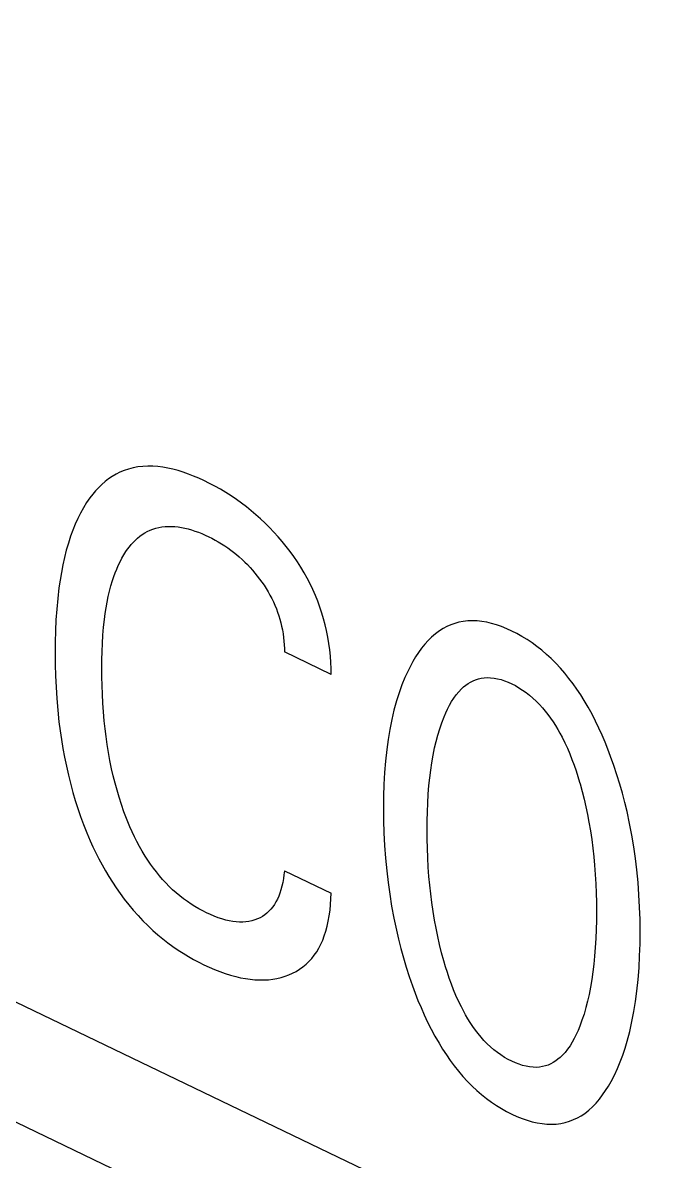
# Model space of a CAD drawing. Extents: x 0 to 420, y 0 to 297.
# Drawn here: x 195.233 to 197.144, y 121.177 to 124.572 of the extents above; entities that cross this region are included whole.
import ezdxf

# ---------------------------------------------------------------- set-up
doc = ezdxf.new("R2010")
doc.units = 0
doc.header["$LTSCALE"] = 23.1
doc.layers.add('40000_ISO', color=7, linetype='CONTINUOUS')

msp = doc.modelspace()

# ---------------------------------------------------------------- linework, layer by layer
at = {"layer": '40000_ISO', "color": 7, "linetype": 'CONTINUOUS'}
for p, q in [((151.239, 142.7894), (204.6505, 117.1157)), ((151.4456, 142.3318), (204.8571, 116.6581)), ((195.5627, 123.2446), (195.5491, 123.2411)), ((195.5768, 123.2472), (195.5627, 123.2446)), ((195.5912, 123.2489), (195.5768, 123.2472)), ((195.606, 123.2497), (195.5912, 123.2489)), ((195.6212, 123.2496), (195.606, 123.2497)), ((195.6366, 123.2485), (195.6212, 123.2496)), ((195.6513, 123.2467), (195.6366, 123.2485)), ((195.6662, 123.244), (195.6513, 123.2467)), ((195.6813, 123.2406), (195.6662, 123.244)), ((195.4894, 123.2117), (195.4791, 123.2037)), ((195.5003, 123.219), (195.4894, 123.2117)), ((195.5115, 123.2256), (195.5003, 123.219)), ((195.5233, 123.2315), (195.5115, 123.2256)), ((195.5359, 123.2367), (195.5233, 123.2315)), ((195.5491, 123.2411), (195.5359, 123.2367)), ((195.6965, 123.2364), (195.6813, 123.2406)), ((195.7118, 123.2316), (195.6965, 123.2364)), ((195.7273, 123.2262), (195.7118, 123.2316)), ((195.7427, 123.2201), (195.7273, 123.2262)), ((195.7583, 123.2135), (195.7427, 123.2201)), ((195.7738, 123.2064), (195.7583, 123.2135)), ((195.4507, 123.1762), (195.4421, 123.166)), ((195.4598, 123.1859), (195.4507, 123.1762)), ((195.4692, 123.1951), (195.4598, 123.1859)), ((195.4791, 123.2037), (195.4692, 123.1951)), ((195.7902, 123.1984), (195.7738, 123.2064)), ((195.8065, 123.1898), (195.7902, 123.1984)), ((195.8228, 123.1807), (195.8065, 123.1898)), ((195.839, 123.171), (195.8228, 123.1807)), ((195.4238, 123.1408), (195.4143, 123.1256)), ((195.4339, 123.1553), (195.4238, 123.1408)), ((195.4421, 123.166), (195.4339, 123.1553)), ((195.8551, 123.1607), (195.839, 123.171)), ((195.8711, 123.1499), (195.8551, 123.1607)), ((195.8858, 123.1394), (195.8711, 123.1499)), ((195.4055, 123.1098), (195.3973, 123.0934)), ((195.4143, 123.1256), (195.4055, 123.1098)), ((195.9003, 123.1284), (195.8858, 123.1394)), ((195.9147, 123.1169), (195.9003, 123.1284)), ((195.929, 123.105), (195.9147, 123.1169)), ((195.3896, 123.0765), (195.3826, 123.0591)), ((195.3973, 123.0934), (195.3896, 123.0765)), ((195.943, 123.0925), (195.929, 123.105)), ((195.9568, 123.0795), (195.943, 123.0925)), ((195.9698, 123.0666), (195.9568, 123.0795)), ((195.3761, 123.0413), (195.3693, 123.0205)), ((195.3826, 123.0591), (195.3761, 123.0413)), ((195.5759, 123.0351), (195.5827, 123.0407)), ((195.5827, 123.0407), (195.5898, 123.0458)), ((195.5898, 123.0458), (195.5972, 123.0504)), ((195.5972, 123.0504), (195.6049, 123.0547)), ((195.6049, 123.0547), (195.613, 123.0584)), ((195.613, 123.0584), (195.6214, 123.0617)), ((195.6214, 123.0617), (195.6301, 123.0644)), ((195.6301, 123.0644), (195.639, 123.0666)), ((195.639, 123.0666), (195.6482, 123.0683)), ((195.6482, 123.0683), (195.6577, 123.0694)), ((195.6577, 123.0694), (195.6673, 123.07)), ((195.6673, 123.07), (195.6772, 123.07)), ((195.6772, 123.07), (195.6872, 123.0695)), ((195.6872, 123.0695), (195.6969, 123.0685)), ((195.6969, 123.0685), (195.7067, 123.067)), ((195.7067, 123.067), (195.7166, 123.065)), ((195.7166, 123.065), (195.7266, 123.0625)), ((195.7266, 123.0625), (195.7367, 123.0596)), ((195.7367, 123.0596), (195.7469, 123.0563)), ((195.7469, 123.0563), (195.7571, 123.0526)), ((195.7571, 123.0526), (195.7673, 123.0485)), ((195.7673, 123.0485), (195.7776, 123.0441)), ((195.7776, 123.0441), (195.7879, 123.0393)), ((195.7879, 123.0393), (195.7975, 123.0345)), ((195.9826, 123.0531), (195.9698, 123.0666)), ((195.9951, 123.0393), (195.9826, 123.0531)), ((196.0073, 123.025), (195.9951, 123.0393)), ((195.3693, 123.0205), (195.3632, 122.9993)), ((195.5461, 123.0022), (195.5515, 123.0094)), ((195.5515, 123.0094), (195.5572, 123.0163)), ((195.5572, 123.0163), (195.5632, 123.0229)), ((195.5632, 123.0229), (195.5694, 123.0292)), ((195.5694, 123.0292), (195.5759, 123.0351)), ((195.7975, 123.0345), (195.8071, 123.0294)), ((195.8071, 123.0294), (195.8167, 123.024)), ((195.8167, 123.024), (195.8262, 123.0183)), ((195.8262, 123.0183), (195.8357, 123.0123)), ((195.8357, 123.0123), (195.8451, 123.0059)), ((195.8451, 123.0059), (195.8538, 122.9996)), ((196.0192, 123.0104), (196.0073, 123.025)), ((196.0306, 122.9954), (196.0192, 123.0104)), ((195.3577, 122.9775), (195.3528, 122.9554)), ((195.3632, 122.9993), (195.3577, 122.9775)), ((195.5234, 122.9646), (195.5289, 122.975)), ((195.5289, 122.975), (195.5347, 122.985)), ((195.5347, 122.985), (195.5409, 122.9947)), ((195.5409, 122.9947), (195.5461, 123.0022)), ((195.8538, 122.9996), (195.8624, 122.9931)), ((195.8624, 122.9931), (195.8709, 122.9862)), ((195.8709, 122.9862), (195.8793, 122.979)), ((195.8793, 122.979), (195.8876, 122.9716)), ((195.8876, 122.9716), (195.8958, 122.9638)), ((196.0418, 122.9799), (196.0306, 122.9954)), ((196.0526, 122.9641), (196.0418, 122.9799)), ((195.3528, 122.9554), (195.3485, 122.9329)), ((195.5091, 122.9317), (195.5135, 122.943)), ((195.5135, 122.943), (195.5183, 122.9539)), ((195.5183, 122.9539), (195.5234, 122.9646)), ((195.8958, 122.9638), (195.9036, 122.956)), ((195.9036, 122.956), (195.9112, 122.9479)), ((195.9112, 122.9479), (195.9187, 122.9395)), ((195.9187, 122.9395), (195.9259, 122.9309)), ((196.0628, 122.9481), (196.0526, 122.9641)), ((196.0726, 122.9317), (196.0628, 122.9481)), ((195.3447, 122.91), (195.3413, 122.8868)), ((195.3485, 122.9329), (195.3447, 122.91)), ((195.4963, 122.8929), (195.501, 122.9085)), ((195.501, 122.9085), (195.5049, 122.9202)), ((195.5049, 122.9202), (195.5091, 122.9317)), ((195.9259, 122.9309), (195.933, 122.9221)), ((195.933, 122.9221), (195.9399, 122.9131)), ((195.9399, 122.9131), (195.9466, 122.9038)), ((195.9466, 122.9038), (195.953, 122.8944)), ((196.0819, 122.9152), (196.0726, 122.9317)), ((196.0906, 122.8985), (196.0819, 122.9152)), ((195.3413, 122.8868), (195.3376, 122.8553)), ((195.4883, 122.8606), (195.4921, 122.8769)), ((195.4921, 122.8769), (195.4963, 122.8929)), ((195.953, 122.8944), (195.9592, 122.8848)), ((195.9592, 122.8848), (195.9651, 122.8751)), ((195.9651, 122.8751), (195.9707, 122.8652)), ((196.0987, 122.8817), (196.0906, 122.8985)), ((196.1064, 122.8643), (196.0987, 122.8817)), ((195.3376, 122.8553), (195.3347, 122.8234)), ((195.482, 122.8272), (195.485, 122.844)), ((195.485, 122.844), (195.4883, 122.8606)), ((195.9707, 122.8652), (195.976, 122.8552)), ((195.976, 122.8552), (195.9809, 122.8452)), ((195.9809, 122.8452), (195.9855, 122.8349)), ((195.9855, 122.8349), (195.9898, 122.8245)), ((196.1134, 122.8468), (196.1064, 122.8643)), ((196.1198, 122.8293), (196.1134, 122.8468)), ((195.3347, 122.8234), (195.3324, 122.791)), ((195.4771, 122.7928), (195.4794, 122.8101)), ((195.4794, 122.8101), (195.482, 122.8272)), ((195.9898, 122.8245), (195.9937, 122.8142)), ((195.9937, 122.8142), (195.9972, 122.8038)), ((195.9972, 122.8038), (196.0003, 122.7934)), ((196.1256, 122.8118), (196.1198, 122.8293)), ((196.1308, 122.7943), (196.1256, 122.8118)), ((195.3324, 122.791), (195.3309, 122.7583)), ((195.4725, 122.7454), (195.4745, 122.7693)), ((195.4745, 122.7693), (195.4771, 122.7928)), ((196.0003, 122.7934), (196.0031, 122.783)), ((196.0031, 122.783), (196.0055, 122.7727)), ((196.0055, 122.7727), (196.0079, 122.7612)), ((196.1354, 122.7768), (196.1308, 122.7943)), ((196.1395, 122.7594), (196.1354, 122.7768)), ((196.4982, 122.7713), (196.487, 122.7653)), ((196.5098, 122.7764), (196.4982, 122.7713)), ((196.5219, 122.7808), (196.5098, 122.7764)), ((196.5345, 122.7842), (196.5219, 122.7808)), ((196.5474, 122.7867), (196.5345, 122.7842)), ((196.5608, 122.7883), (196.5474, 122.7867)), ((196.5746, 122.7888), (196.5608, 122.7883)), ((196.5885, 122.7882), (196.5746, 122.7888)), ((196.6027, 122.7867), (196.5885, 122.7882)), ((196.6172, 122.7842), (196.6027, 122.7867)), ((196.6319, 122.7807), (196.6172, 122.7842)), ((196.6468, 122.7763), (196.6319, 122.7807)), ((196.6618, 122.7711), (196.6468, 122.7763)), ((196.677, 122.765), (196.6618, 122.7711)), ((195.3309, 122.7583), (195.33, 122.7252)), ((195.471, 122.7213), (195.4725, 122.7454)), ((196.0079, 122.7612), (196.0098, 122.7499)), ((196.0098, 122.7499), (196.0114, 122.7387)), ((196.0114, 122.7387), (196.0125, 122.7276)), ((196.1434, 122.74), (196.1395, 122.7594)), ((196.1466, 122.7208), (196.1434, 122.74)), ((196.453, 122.7402), (196.4423, 122.7297)), ((196.4643, 122.7499), (196.453, 122.7402)), ((196.4763, 122.7586), (196.4643, 122.7499)), ((196.487, 122.7653), (196.4763, 122.7586)), ((196.6921, 122.7581), (196.677, 122.765)), ((196.7073, 122.7504), (196.6921, 122.7581)), ((196.7225, 122.7419), (196.7073, 122.7504)), ((196.7376, 122.7327), (196.7225, 122.7419)), ((195.33, 122.7252), (195.3298, 122.6919)), ((195.4699, 122.6969), (195.471, 122.7213)), ((196.0125, 122.7276), (196.0133, 122.7167)), ((196.0133, 122.7167), (196.0137, 122.706)), ((196.0137, 122.706), (196.0138, 122.6956)), ((196.1491, 122.7018), (196.1466, 122.7208)), ((196.151, 122.683), (196.1491, 122.7018)), ((196.4228, 122.7066), (196.4138, 122.6941)), ((196.4323, 122.7185), (196.4228, 122.7066)), ((196.4423, 122.7297), (196.4323, 122.7185)), ((196.7525, 122.7228), (196.7376, 122.7327)), ((196.7673, 122.7121), (196.7525, 122.7228)), ((196.7818, 122.7006), (196.7673, 122.7121)), ((196.796, 122.6885), (196.7818, 122.7006)), ((195.3298, 122.6919), (195.3301, 122.6585)), ((195.4691, 122.6475), (195.4693, 122.6723)), ((195.4693, 122.6723), (195.4699, 122.6969)), ((196.1531, 122.6286), (196.0138, 122.6956)), ((196.1523, 122.6645), (196.151, 122.683)), ((196.3973, 122.6677), (196.3946, 122.6628)), ((196.4053, 122.6811), (196.3973, 122.6677)), ((196.4138, 122.6941), (196.4053, 122.6811)), ((196.81, 122.6757), (196.796, 122.6885)), ((196.8237, 122.6619), (196.81, 122.6757)), ((195.3301, 122.6585), (195.3309, 122.6248)), ((195.4692, 122.6218), (195.4691, 122.6475)), ((196.153, 122.6464), (196.1523, 122.6645)), ((196.1531, 122.6286), (196.153, 122.6464)), ((196.3836, 122.6418), (196.3735, 122.62)), ((196.3946, 122.6628), (196.3836, 122.6418)), ((196.8371, 122.6475), (196.8237, 122.6619)), ((196.8501, 122.6325), (196.8371, 122.6475)), ((196.8627, 122.617), (196.8501, 122.6325)), ((195.3309, 122.6248), (195.3325, 122.5908)), ((195.4698, 122.5958), (195.4692, 122.6218)), ((196.3643, 122.5975), (196.356, 122.5743)), ((196.3735, 122.62), (196.3643, 122.5975)), ((196.5551, 122.5966), (196.5619, 122.6014)), ((196.5619, 122.6014), (196.5691, 122.6058)), ((196.5691, 122.6058), (196.5765, 122.6096)), ((196.5765, 122.6096), (196.5843, 122.6128)), ((196.5843, 122.6128), (196.5924, 122.6154)), ((196.5924, 122.6154), (196.6009, 122.6174)), ((196.6009, 122.6174), (196.6096, 122.6186)), ((196.6096, 122.6186), (196.6192, 122.6191)), ((196.6192, 122.6191), (196.629, 122.6188)), ((196.629, 122.6188), (196.6391, 122.6176)), ((196.6391, 122.6176), (196.6495, 122.6157)), ((196.6495, 122.6157), (196.66, 122.6131)), ((196.66, 122.6131), (196.6706, 122.6097)), ((196.6706, 122.6097), (196.6813, 122.6055)), ((196.6813, 122.6055), (196.6921, 122.6007)), ((196.6921, 122.6007), (196.7029, 122.5952)), ((196.8748, 122.601), (196.8627, 122.617)), ((196.8864, 122.5847), (196.8748, 122.601)), ((195.3325, 122.5908), (195.3347, 122.5566)), ((195.4708, 122.5697), (195.4698, 122.5958)), ((195.4722, 122.5434), (195.4708, 122.5697)), ((196.356, 122.5743), (196.3484, 122.5504)), ((196.5192, 122.558), (196.5263, 122.5678)), ((196.5263, 122.5678), (196.534, 122.5771)), ((196.534, 122.5771), (196.5423, 122.5857)), ((196.5423, 122.5857), (196.5485, 122.5914)), ((196.5485, 122.5914), (196.5551, 122.5966)), ((196.7029, 122.5952), (196.7136, 122.589)), ((196.7136, 122.589), (196.7243, 122.5822)), ((196.7243, 122.5822), (196.7348, 122.5747)), ((196.7348, 122.5747), (196.7451, 122.5667)), ((196.7451, 122.5667), (196.7552, 122.5581)), ((196.8976, 122.568), (196.8864, 122.5847)), ((196.9082, 122.551), (196.8976, 122.568)), ((195.3347, 122.5566), (195.3377, 122.5221)), ((195.4741, 122.5169), (195.4722, 122.5434)), ((196.3484, 122.5504), (196.3407, 122.5225)), ((196.5006, 122.5255), (196.5064, 122.5368)), ((196.5064, 122.5368), (196.5125, 122.5476)), ((196.5125, 122.5476), (196.5192, 122.558)), ((196.7552, 122.5581), (196.7651, 122.549)), ((196.7651, 122.549), (196.7746, 122.5393)), ((196.7746, 122.5393), (196.7834, 122.5296)), ((196.7834, 122.5296), (196.7918, 122.5196)), ((196.9202, 122.5307), (196.9082, 122.551)), ((196.9315, 122.5102), (196.9202, 122.5307)), ((195.3377, 122.5221), (195.3414, 122.4872)), ((195.4764, 122.4902), (195.4741, 122.5169)), ((196.3407, 122.5225), (196.334, 122.4939)), ((196.4834, 122.4844), (196.4902, 122.502)), ((196.4902, 122.502), (196.4952, 122.5139)), ((196.4952, 122.5139), (196.5006, 122.5255)), ((196.7918, 122.5196), (196.7999, 122.5092)), ((196.7999, 122.5092), (196.8077, 122.4985)), ((196.8077, 122.4985), (196.8152, 122.4875)), ((196.9421, 122.4895), (196.9315, 122.5102)), ((195.3414, 122.4872), (195.3448, 122.461)), ((195.4789, 122.4668), (195.4764, 122.4902)), ((195.4819, 122.4432), (195.4789, 122.4668)), ((196.3282, 122.4646), (196.3232, 122.4348)), ((196.334, 122.4939), (196.3282, 122.4646)), ((196.4716, 122.4477), (196.4772, 122.4663)), ((196.4772, 122.4663), (196.4834, 122.4844)), ((196.8152, 122.4875), (196.8223, 122.4762)), ((196.8223, 122.4762), (196.8292, 122.4648)), ((196.8292, 122.4648), (196.8357, 122.4533)), ((196.9521, 122.4686), (196.9421, 122.4895)), ((196.9616, 122.4476), (196.9521, 122.4686)), ((195.3448, 122.461), (195.3486, 122.4347)), ((195.3486, 122.4347), (195.353, 122.4082)), ((195.4852, 122.4195), (195.4819, 122.4432)), ((196.3232, 122.4348), (196.3191, 122.4044)), ((196.462, 122.4094), (196.4666, 122.4287)), ((196.4666, 122.4287), (196.4716, 122.4477)), ((196.8357, 122.4533), (196.8419, 122.4417)), ((196.8419, 122.4417), (196.8502, 122.4251)), ((196.9705, 122.4265), (196.9616, 122.4476)), ((195.353, 122.4082), (195.3579, 122.3816)), ((195.4891, 122.3956), (195.4852, 122.4195)), ((195.4935, 122.3716), (195.4891, 122.3956)), ((196.3191, 122.4044), (196.3154, 122.3705)), ((196.4576, 122.3877), (196.462, 122.4094)), ((196.8502, 122.4251), (196.8579, 122.4084)), ((196.8579, 122.4084), (196.8651, 122.3917)), ((196.979, 122.4054), (196.9705, 122.4265)), ((196.987, 122.3842), (196.979, 122.4054)), ((195.3579, 122.3816), (195.3634, 122.3548)), ((195.4985, 122.3475), (195.4935, 122.3716)), ((196.3154, 122.3705), (196.3127, 122.336)), ((196.4503, 122.3431), (196.4537, 122.3655)), ((196.4537, 122.3655), (196.4576, 122.3877)), ((196.8651, 122.3917), (196.8717, 122.375)), ((196.8717, 122.375), (196.8779, 122.3582)), ((196.9968, 122.3567), (196.987, 122.3842)), ((195.3634, 122.3548), (195.3696, 122.3279)), ((195.3696, 122.3279), (195.3764, 122.3009)), ((195.5033, 122.3263), (195.4985, 122.3475)), ((195.5086, 122.305), (195.5033, 122.3263)), ((196.3127, 122.336), (196.3108, 122.301)), ((196.4475, 122.3203), (196.4503, 122.3431)), ((196.8779, 122.3582), (196.8837, 122.3414)), ((196.8837, 122.3414), (196.889, 122.3246)), ((197.0059, 122.3292), (196.9968, 122.3567)), ((197.0143, 122.3018), (197.0059, 122.3292)), ((195.3764, 122.3009), (195.3829, 122.277)), ((195.5145, 122.2837), (195.5086, 122.305)), ((196.3108, 122.301), (196.3097, 122.2656)), ((196.443, 122.2713), (196.4451, 122.2972)), ((196.4451, 122.2972), (196.4475, 122.3203)), ((196.889, 122.3246), (196.8941, 122.3079)), ((196.8941, 122.3079), (196.8957, 122.3023)), ((196.8957, 122.3023), (196.902, 122.2793)), ((197.0221, 122.2744), (197.0143, 122.3018)), ((195.3829, 122.277), (195.39, 122.253)), ((195.5208, 122.2623), (195.5145, 122.2837)), ((195.5277, 122.2408), (195.5208, 122.2623)), ((196.3097, 122.2656), (196.3093, 122.2299)), ((196.4414, 122.2452), (196.443, 122.2713)), ((196.902, 122.2793), (196.9078, 122.2564)), ((197.0293, 122.2471), (197.0221, 122.2744)), ((195.39, 122.253), (195.3977, 122.229)), ((195.3977, 122.229), (195.4059, 122.2049)), ((195.5352, 122.2193), (195.5277, 122.2408)), ((196.3093, 122.2299), (196.3096, 122.1932)), ((196.4403, 122.2188), (196.4414, 122.2452)), ((196.9078, 122.2564), (196.9131, 122.2335)), ((196.9131, 122.2335), (196.9179, 122.2108)), ((197.0358, 122.2199), (197.0293, 122.2471)), ((195.4059, 122.2049), (195.4148, 122.1809)), ((195.5408, 122.2044), (195.5352, 122.2193)), ((195.5467, 122.1895), (195.5408, 122.2044)), ((196.3096, 122.1932), (196.3107, 122.1561)), ((196.4395, 122.1653), (196.4397, 122.1922)), ((196.4397, 122.1922), (196.4403, 122.2188)), ((196.9179, 122.2108), (196.9222, 122.1882)), ((197.0435, 122.1847), (197.0358, 122.2199)), ((195.4148, 122.1809), (195.4244, 122.1569)), ((195.4244, 122.1569), (195.4346, 122.1329)), ((195.5529, 122.1746), (195.5467, 122.1895)), ((195.5595, 122.1598), (195.5529, 122.1746)), ((195.5664, 122.145), (195.5595, 122.1598)), ((196.3107, 122.1561), (196.3126, 122.1187)), ((196.4397, 122.1379), (196.4395, 122.1653)), ((196.9222, 122.1882), (196.9267, 122.1622)), ((196.9267, 122.1622), (196.9306, 122.1363)), ((197.0503, 122.1496), (197.0435, 122.1847)), ((195.4346, 122.1329), (195.4428, 122.1148)), ((195.5737, 122.1304), (195.5664, 122.145)), ((195.5815, 122.1159), (195.5737, 122.1304)), ((196.4403, 122.1103), (196.4397, 122.1379)), ((196.9306, 122.1363), (196.9339, 122.1106)), ((197.0561, 122.1147), (197.0503, 122.1496)), ((195.4428, 122.1148), (195.4514, 122.0968)), ((195.4514, 122.0968), (195.4604, 122.0789)), ((195.5897, 122.1015), (195.5815, 122.1159)), ((195.5983, 122.0873), (195.5897, 122.1015)), ((196.3126, 122.1187), (196.3153, 122.081)), ((196.4414, 122.0824), (196.4403, 122.1103)), ((196.9339, 122.1106), (196.9368, 122.0851)), ((197.061, 122.0801), (197.0561, 122.1147)), ((195.4604, 122.0789), (195.4698, 122.0611)), ((195.4698, 122.0611), (195.4797, 122.0435)), ((195.6062, 122.0751), (195.5983, 122.0873)), ((195.6144, 122.0631), (195.6062, 122.0751)), ((195.623, 122.0512), (195.6144, 122.0631)), ((196.3153, 122.081), (196.3189, 122.0429)), ((196.443, 122.0544), (196.4414, 122.0824)), ((196.445, 122.0261), (196.443, 122.0544)), ((196.9368, 122.0851), (196.9391, 122.0597)), ((196.9391, 122.0597), (196.9412, 122.0319)), ((197.0652, 122.0458), (197.061, 122.0801)), ((195.4797, 122.0435), (195.49, 122.0261)), ((195.49, 122.0261), (195.5007, 122.0089)), ((195.6319, 122.0397), (195.623, 122.0512)), ((195.641, 122.0284), (195.6319, 122.0397)), ((195.6505, 122.0174), (195.641, 122.0284)), ((196.0125, 122.0316), (196.0109, 122.0201)), ((196.0138, 122.0434), (196.0125, 122.0316)), ((196.0138, 122.0434), (196.1531, 121.9764)), ((196.3189, 122.0429), (196.323, 122.0081)), ((196.4474, 122.0004), (196.445, 122.0261)), ((196.9412, 122.0319), (196.9428, 122.0042)), ((197.0688, 122.0083), (197.0652, 122.0458)), ((195.5007, 122.0089), (195.5119, 121.992)), ((195.5119, 121.992), (195.5236, 121.9753)), ((195.6602, 122.0069), (195.6505, 122.0174)), ((195.6702, 121.9967), (195.6602, 122.0069)), ((195.6804, 121.9869), (195.6702, 121.9967)), ((195.6911, 121.9773), (195.6804, 121.9869)), ((196.0035, 121.9868), (196.0002, 121.9764)), ((196.0064, 121.9976), (196.0035, 121.9868)), ((196.0089, 122.0087), (196.0064, 121.9976)), ((196.0109, 122.0201), (196.0089, 122.0087)), ((196.323, 122.0081), (196.3279, 121.9731)), ((196.4502, 121.9745), (196.4474, 122.0004)), ((196.9428, 122.0042), (196.9439, 121.9768)), ((197.0715, 121.9712), (197.0688, 122.0083)), ((195.5236, 121.9753), (195.5363, 121.9583)), ((195.5363, 121.9583), (195.5495, 121.9416)), ((195.702, 121.9682), (195.6911, 121.9773)), ((195.713, 121.9596), (195.702, 121.9682)), ((195.7243, 121.9515), (195.713, 121.9596)), ((195.9929, 121.9587), (195.9887, 121.9505)), ((195.9967, 121.9674), (195.9929, 121.9587)), ((196.0002, 121.9764), (195.9967, 121.9674)), ((196.1516, 121.9424), (196.1526, 121.9593)), ((196.1526, 121.9593), (196.1531, 121.9764)), ((196.3279, 121.9731), (196.3336, 121.9377)), ((196.4535, 121.9484), (196.4502, 121.9745)), ((196.9439, 121.9768), (196.9445, 121.9495)), ((197.0734, 121.9344), (197.0715, 121.9712)), ((195.5495, 121.9416), (195.5631, 121.9254)), ((195.5631, 121.9254), (195.5771, 121.9096)), ((195.7356, 121.9438), (195.7243, 121.9515)), ((195.747, 121.9367), (195.7356, 121.9438)), ((195.7585, 121.9299), (195.747, 121.9367)), ((195.77, 121.9237), (195.7585, 121.9299)), ((195.7815, 121.9179), (195.77, 121.9237)), ((195.9677, 121.9225), (195.9616, 121.917)), ((195.9734, 121.9285), (195.9677, 121.9225)), ((195.979, 121.9354), (195.9734, 121.9285)), ((195.984, 121.9427), (195.979, 121.9354)), ((195.9887, 121.9505), (195.984, 121.9427)), ((196.1477, 121.9094), (196.1499, 121.9257)), ((196.1499, 121.9257), (196.1516, 121.9424)), ((196.3336, 121.9377), (196.3402, 121.9022)), ((196.4573, 121.9222), (196.4535, 121.9484)), ((196.4617, 121.8958), (196.4573, 121.9222)), ((196.9445, 121.9495), (196.9447, 121.9225)), ((196.9447, 121.9225), (196.9446, 121.8952)), ((197.0746, 121.898), (197.0734, 121.9344)), ((195.5771, 121.9096), (195.5915, 121.8944)), ((195.5915, 121.8944), (195.6063, 121.8797)), ((195.7931, 121.9126), (195.7815, 121.9179)), ((195.8046, 121.9077), (195.7931, 121.9126)), ((195.8161, 121.9034), (195.8046, 121.9077)), ((195.8275, 121.8997), (195.8161, 121.9034)), ((195.8388, 121.8965), (195.8275, 121.8997)), ((195.8492, 121.8942), (195.8388, 121.8965)), ((195.8595, 121.8923), (195.8492, 121.8942)), ((195.8697, 121.8911), (195.8595, 121.8923)), ((195.8797, 121.8905), (195.8697, 121.8911)), ((195.8894, 121.8905), (195.8797, 121.8905)), ((195.8988, 121.8912), (195.8894, 121.8905)), ((195.9079, 121.8925), (195.8988, 121.8912)), ((195.9168, 121.8944), (195.9079, 121.8925)), ((195.9253, 121.8969), (195.9168, 121.8944)), ((195.9335, 121.8999), (195.9253, 121.8969)), ((195.9411, 121.9034), (195.9335, 121.8999)), ((195.9482, 121.9074), (195.9411, 121.9034)), ((195.9551, 121.912), (195.9482, 121.9074)), ((195.9616, 121.917), (195.9551, 121.912)), ((196.1413, 121.8779), (196.1448, 121.8934)), ((196.1448, 121.8934), (196.1477, 121.9094)), ((196.3402, 121.9022), (196.3478, 121.8664)), ((196.4662, 121.8718), (196.4617, 121.8958)), ((196.9446, 121.8952), (196.9439, 121.8682)), ((197.0749, 121.8619), (197.0746, 121.898)), ((195.6063, 121.8797), (195.6213, 121.8656)), ((195.6213, 121.8656), (195.6367, 121.8521)), ((195.6367, 121.8521), (195.6514, 121.84)), ((196.1329, 121.8496), (196.1372, 121.8628)), ((196.1372, 121.8628), (196.1413, 121.8779)), ((196.3478, 121.8664), (196.3542, 121.839)), ((196.4712, 121.8476), (196.4662, 121.8718)), ((196.9439, 121.8682), (196.9428, 121.8414)), ((197.0746, 121.8256), (197.0749, 121.8619)), ((195.6514, 121.84), (195.6663, 121.8285)), ((195.6663, 121.8285), (195.6814, 121.8175)), ((195.6814, 121.8175), (195.6966, 121.8071)), ((196.1167, 121.813), (196.1227, 121.8247)), ((196.1227, 121.8247), (196.1281, 121.8369)), ((196.1281, 121.8369), (196.1329, 121.8496)), ((196.3542, 121.839), (196.3613, 121.8114)), ((196.4767, 121.8233), (196.4712, 121.8476)), ((196.4828, 121.7989), (196.4767, 121.8233)), ((196.9428, 121.8414), (196.9413, 121.8149)), ((197.0735, 121.7897), (197.0746, 121.8256)), ((195.6966, 121.8071), (195.7119, 121.7973)), ((195.7119, 121.7973), (195.7273, 121.788)), ((195.7273, 121.788), (195.7428, 121.7792)), ((196.0952, 121.7817), (196.103, 121.7915)), ((196.103, 121.7915), (196.1101, 121.8019)), ((196.1101, 121.8019), (196.1167, 121.813)), ((196.3613, 121.8114), (196.3689, 121.7837)), ((196.3689, 121.7837), (196.3773, 121.756)), ((196.4895, 121.7744), (196.4828, 121.7989)), ((196.9392, 121.7886), (196.9369, 121.7651)), ((196.9413, 121.8149), (196.9392, 121.7886)), ((197.0716, 121.7542), (197.0735, 121.7897)), ((195.7428, 121.7792), (195.7583, 121.771)), ((195.7583, 121.771), (195.7738, 121.7633)), ((195.7738, 121.7633), (195.7897, 121.7558)), ((195.7897, 121.7558), (195.8056, 121.749)), ((195.8056, 121.749), (195.8215, 121.7427)), ((196.0489, 121.7435), (196.0592, 121.7498)), ((196.0592, 121.7498), (196.069, 121.7568)), ((196.069, 121.7568), (196.0783, 121.7644)), ((196.0783, 121.7644), (196.087, 121.7727)), ((196.087, 121.7727), (196.0952, 121.7817)), ((196.3773, 121.756), (196.3862, 121.7282)), ((196.4945, 121.7572), (196.4895, 121.7744)), ((196.4999, 121.7401), (196.4945, 121.7572)), ((196.9369, 121.7651), (196.9341, 121.7419)), ((197.0689, 121.7191), (197.0716, 121.7542)), ((195.8215, 121.7427), (195.8373, 121.7371)), ((195.8373, 121.7371), (195.853, 121.7322)), ((195.853, 121.7322), (195.8686, 121.7279)), ((195.8686, 121.7279), (195.8831, 121.7245)), ((195.8831, 121.7245), (195.8974, 121.7218)), ((195.8974, 121.7218), (195.9116, 121.7198)), ((195.9116, 121.7198), (195.9257, 121.7184)), ((195.9257, 121.7184), (195.9395, 121.7177)), ((195.9395, 121.7177), (195.953, 121.7178)), ((195.953, 121.7178), (195.9661, 121.7186)), ((195.9661, 121.7186), (195.979, 121.72)), ((195.979, 121.72), (195.9915, 121.7222)), ((195.9915, 121.7222), (196.0037, 121.7251)), ((196.0037, 121.7251), (196.0156, 121.7287)), ((196.0156, 121.7287), (196.0271, 121.733)), ((196.0271, 121.733), (196.0382, 121.7379)), ((196.0382, 121.7379), (196.0489, 121.7435)), ((196.3862, 121.7282), (196.3959, 121.7003)), ((196.5056, 121.7229), (196.4999, 121.7401)), ((196.5118, 121.7057), (196.5056, 121.7229)), ((196.9308, 121.719), (196.9269, 121.6965)), ((196.9341, 121.7419), (196.9308, 121.719)), ((197.0653, 121.6846), (197.0689, 121.7191)), ((196.3959, 121.7003), (196.4039, 121.6786)), ((196.5185, 121.6885), (196.5118, 121.7057)), ((196.5256, 121.6714), (196.5185, 121.6885)), ((196.9269, 121.6965), (196.9225, 121.6743)), ((197.0612, 121.6537), (197.0653, 121.6846)), ((196.4039, 121.6786), (196.4123, 121.6569)), ((196.4123, 121.6569), (196.4213, 121.6353)), ((196.5334, 121.6543), (196.5256, 121.6714)), ((196.5417, 121.6372), (196.5334, 121.6543)), ((196.9181, 121.6546), (196.9131, 121.6352)), ((196.9225, 121.6743), (196.9181, 121.6546)), ((197.0564, 121.6233), (197.0612, 121.6537)), ((196.4213, 121.6353), (196.4308, 121.6137)), ((196.4308, 121.6137), (196.4409, 121.5922)), ((196.5479, 121.6254), (196.5417, 121.6372)), ((196.5544, 121.6136), (196.5479, 121.6254)), ((196.5613, 121.602), (196.5544, 121.6136)), ((196.9076, 121.6162), (196.9015, 121.5976)), ((196.9131, 121.6352), (196.9076, 121.6162)), ((197.0506, 121.5935), (197.0564, 121.6233)), ((196.4409, 121.5922), (196.4516, 121.5709)), ((196.5684, 121.5905), (196.5613, 121.602)), ((196.5759, 121.5793), (196.5684, 121.5905)), ((196.5837, 121.5684), (196.5759, 121.5793)), ((196.8948, 121.5796), (196.8898, 121.5672)), ((196.9015, 121.5976), (196.8948, 121.5796)), ((197.044, 121.5643), (197.0506, 121.5935)), ((196.4516, 121.5709), (196.463, 121.5498)), ((196.463, 121.5498), (196.4751, 121.5289)), ((196.5919, 121.5577), (196.5837, 121.5684)), ((196.6004, 121.5474), (196.5919, 121.5577)), ((196.6092, 121.5375), (196.6004, 121.5474)), ((196.8844, 121.5552), (196.8786, 121.5436)), ((196.8898, 121.5672), (196.8844, 121.5552)), ((197.0365, 121.5358), (197.044, 121.5643)), ((196.4751, 121.5289), (196.4857, 121.5116)), ((196.4857, 121.5116), (196.4969, 121.4946)), ((196.6188, 121.5278), (196.6092, 121.5375)), ((196.6287, 121.5185), (196.6188, 121.5278)), ((196.6388, 121.5098), (196.6287, 121.5185)), ((196.8586, 121.5113), (196.8509, 121.5016)), ((196.8658, 121.5215), (196.8586, 121.5113)), ((196.8724, 121.5323), (196.8658, 121.5215)), ((196.8786, 121.5436), (196.8724, 121.5323)), ((197.023, 121.4936), (197.03, 121.5145)), ((197.03, 121.5145), (197.0365, 121.5358)), ((196.4969, 121.4946), (196.5086, 121.4779)), ((196.5086, 121.4779), (196.5207, 121.4615)), ((196.6492, 121.5016), (196.6388, 121.5098)), ((196.6598, 121.4941), (196.6492, 121.5016)), ((196.6705, 121.4871), (196.6598, 121.4941)), ((196.6813, 121.4809), (196.6705, 121.4871)), ((196.6921, 121.4753), (196.6813, 121.4809)), ((196.8298, 121.4812), (196.823, 121.4762)), ((196.8364, 121.4867), (196.8298, 121.4812)), ((196.8426, 121.4926), (196.8364, 121.4867)), ((196.8509, 121.5016), (196.8426, 121.4926)), ((197.0153, 121.4733), (197.023, 121.4936)), ((196.5207, 121.4615), (196.5333, 121.4456)), ((196.5333, 121.4456), (196.5464, 121.4303)), ((196.703, 121.4704), (196.6921, 121.4753)), ((196.7138, 121.4663), (196.703, 121.4704)), ((196.7245, 121.4629), (196.7138, 121.4663)), ((196.735, 121.4603), (196.7245, 121.4629)), ((196.7454, 121.4585), (196.735, 121.4603)), ((196.7556, 121.4575), (196.7454, 121.4585)), ((196.7655, 121.4573), (196.7556, 121.4575)), ((196.775, 121.4579), (196.7655, 121.4573)), ((196.7838, 121.4593), (196.775, 121.4579)), ((196.7923, 121.4614), (196.7838, 121.4593)), ((196.8005, 121.4642), (196.7923, 121.4614)), ((196.8083, 121.4676), (196.8005, 121.4642)), ((196.8158, 121.4716), (196.8083, 121.4676)), ((196.823, 121.4762), (196.8158, 121.4716)), ((196.998, 121.4342), (197.007, 121.4534)), ((197.007, 121.4534), (197.0153, 121.4733)), ((196.5464, 121.4303), (196.5599, 121.4155)), ((196.5599, 121.4155), (196.5738, 121.4014)), ((196.9804, 121.4015), (196.9884, 121.4155)), ((196.9884, 121.4155), (196.998, 121.4342)), ((196.5738, 121.4014), (196.5878, 121.3884)), ((196.5878, 121.3884), (196.602, 121.3761)), ((196.602, 121.3761), (196.6166, 121.3645)), ((196.9631, 121.3749), (196.972, 121.3879)), ((196.972, 121.3879), (196.9804, 121.4015)), ((196.6166, 121.3645), (196.6314, 121.3537)), ((196.6314, 121.3537), (196.6464, 121.3436)), ((196.6464, 121.3436), (196.6616, 121.3342)), ((196.9329, 121.3396), (196.9436, 121.3506)), ((196.9436, 121.3506), (196.9536, 121.3624)), ((196.9536, 121.3624), (196.9631, 121.3749)), ((196.6616, 121.3342), (196.6768, 121.3257)), ((196.6768, 121.3257), (196.6921, 121.3179)), ((196.6921, 121.3179), (196.7075, 121.3109)), ((196.7075, 121.3109), (196.7227, 121.3048)), ((196.8877, 121.3068), (196.8988, 121.3131)), ((196.8988, 121.3131), (196.9095, 121.3201)), ((196.9095, 121.3201), (196.9215, 121.3294)), ((196.9215, 121.3294), (196.9329, 121.3396)), ((196.7227, 121.3048), (196.7379, 121.2995)), ((196.7379, 121.2995), (196.753, 121.2952)), ((196.753, 121.2952), (196.7678, 121.2918)), ((196.7678, 121.2918), (196.7824, 121.2894)), ((196.7824, 121.2894), (196.7968, 121.2879)), ((196.7968, 121.2879), (196.8107, 121.2876)), ((196.8107, 121.2876), (196.8247, 121.2883)), ((196.8247, 121.2883), (196.8382, 121.29)), ((196.8382, 121.29), (196.8512, 121.2928)), ((196.8512, 121.2928), (196.8638, 121.2966)), ((196.8638, 121.2966), (196.876, 121.3013)), ((196.876, 121.3013), (196.8877, 121.3068))]:
    msp.add_line(p, q, dxfattribs=at)

doc.saveas('drawing.dxf')
